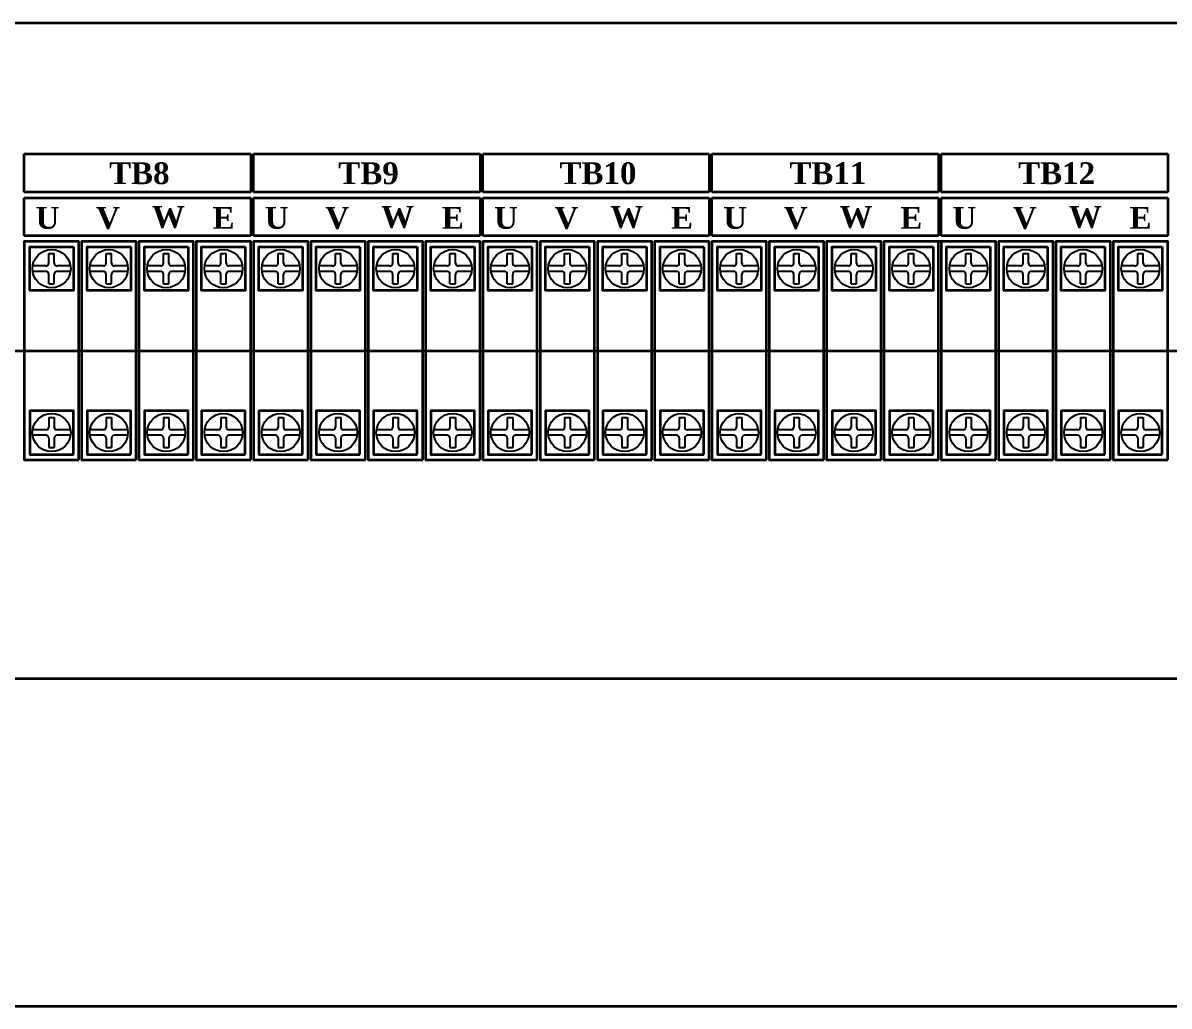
# Model space of a CAD drawing. Header units: millimetres. Extents: x 0 to 19177, y 0 to 12100.
# Drawn here: x 17255.3 to 17465.3, y 10124.9 to 10304.9 of the extents above; entities that cross this region are included whole.
import ezdxf

# ---------------------------------------------------------------- set-up
doc = ezdxf.new("R2010")
doc.units = ezdxf.units.MM
doc.header["$MEASUREMENT"] = 0
doc.layers.add('NetDam', color=7, linetype='Continuous', lineweight=35)
doc.styles.get("Standard").update_dxf_attribs({"font": 'arial.ttf'})

msp = doc.modelspace()

# ---------------------------------------------------------------- linework, layer by layer
for p, q in [((17260.06, 10260.88), (17260.06, 10262.64)), ((17261.06, 10260.88), (17261.06, 10262.64)), ((17270.56, 10260.88), (17270.56, 10262.64)), ((17271.56, 10260.88), (17271.56, 10262.64)), ((17281.06, 10260.88), (17281.06, 10262.64)), ((17282.06, 10260.88), (17282.06, 10262.64)), ((17291.56, 10260.88), (17291.56, 10262.64)), ((17292.56, 10260.88), (17292.56, 10262.64)), ((17302.06, 10260.88), (17302.06, 10262.64)), ((17303.06, 10260.88), (17303.06, 10262.64)), ((17312.56, 10260.88), (17312.56, 10262.64)), ((17313.56, 10260.88), (17313.56, 10262.64)), ((17323.06, 10260.88), (17323.06, 10262.64)), ((17324.06, 10260.88), (17324.06, 10262.64)), ((17333.56, 10260.88), (17333.56, 10262.64)), ((17334.56, 10260.88), (17334.56, 10262.64)), ((17344.06, 10260.88), (17344.06, 10262.64)), ((17345.06, 10260.88), (17345.06, 10262.64)), ((17354.56, 10260.88), (17354.56, 10262.64)), ((17355.56, 10260.88), (17355.56, 10262.64)), ((17365.06, 10260.88), (17365.06, 10262.64)), ((17366.06, 10260.88), (17366.06, 10262.64)), ((17375.56, 10260.88), (17375.56, 10262.64)), ((17376.56, 10260.88), (17376.56, 10262.64)), ((17386.06, 10260.88), (17386.06, 10262.64)), ((17387.06, 10260.88), (17387.06, 10262.64)), ((17396.56, 10260.88), (17396.56, 10262.64)), ((17397.56, 10260.88), (17397.56, 10262.64)), ((17407.06, 10260.88), (17407.06, 10262.64)), ((17408.06, 10260.88), (17408.06, 10262.64)), ((17417.56, 10260.88), (17417.56, 10262.64)), ((17418.56, 10260.88), (17418.56, 10262.64)), ((17428.06, 10260.88), (17428.06, 10262.64)), ((17429.06, 10260.88), (17429.06, 10262.64)), ((17438.56, 10260.88), (17438.56, 10262.64)), ((17439.56, 10260.88), (17439.56, 10262.64)), ((17449.06, 10260.88), (17449.06, 10262.64)), ((17450.06, 10260.88), (17450.06, 10262.64)), ((17459.56, 10260.88), (17459.56, 10262.64)), ((17460.56, 10260.88), (17460.56, 10262.64)), ((17259.56, 10260.38), (17257.1, 10260.38)), ((17259.56, 10259.38), (17257.1, 10259.38)), ((17260.06, 10257.13), (17260.06, 10258.88)), ((17261.06, 10257.13), (17261.06, 10258.88)), ((17264.03, 10260.38), (17261.56, 10260.38)), ((17264.03, 10259.38), (17261.56, 10259.38)), ((17270.06, 10260.38), (17267.6, 10260.38)), ((17270.06, 10259.38), (17267.6, 10259.38)), ((17270.56, 10257.13), (17270.56, 10258.88)), ((17271.56, 10257.13), (17271.56, 10258.88)), ((17274.53, 10260.38), (17272.06, 10260.38)), ((17274.53, 10259.38), (17272.06, 10259.38)), ((17280.56, 10260.38), (17278.1, 10260.38)), ((17280.56, 10259.38), (17278.1, 10259.38)), ((17281.06, 10257.13), (17281.06, 10258.88)), ((17282.06, 10257.13), (17282.06, 10258.88)), ((17285.03, 10260.38), (17282.56, 10260.38)), ((17285.03, 10259.38), (17282.56, 10259.38)), ((17291.06, 10260.38), (17288.6, 10260.38)), ((17291.06, 10259.38), (17288.6, 10259.38)), ((17291.56, 10257.13), (17291.56, 10258.88)), ((17292.56, 10257.13), (17292.56, 10258.88)), ((17295.53, 10260.38), (17293.06, 10260.38)), ((17295.53, 10259.38), (17293.06, 10259.38)), ((17301.56, 10260.38), (17299.1, 10260.38)), ((17301.56, 10259.38), (17299.1, 10259.38)), ((17302.06, 10257.13), (17302.06, 10258.88)), ((17303.06, 10257.13), (17303.06, 10258.88)), ((17306.03, 10260.38), (17303.56, 10260.38)), ((17306.03, 10259.38), (17303.56, 10259.38)), ((17312.06, 10260.38), (17309.6, 10260.38)), ((17312.06, 10259.38), (17309.6, 10259.38)), ((17312.56, 10257.13), (17312.56, 10258.88)), ((17313.56, 10257.13), (17313.56, 10258.88)), ((17316.53, 10260.38), (17314.06, 10260.38)), ((17316.53, 10259.38), (17314.06, 10259.38)), ((17322.56, 10260.38), (17320.1, 10260.38)), ((17322.56, 10259.38), (17320.1, 10259.38)), ((17323.06, 10257.13), (17323.06, 10258.88)), ((17324.06, 10257.13), (17324.06, 10258.88)), ((17327.03, 10260.38), (17324.56, 10260.38)), ((17327.03, 10259.38), (17324.56, 10259.38)), ((17333.06, 10260.38), (17330.6, 10260.38)), ((17333.06, 10259.38), (17330.6, 10259.38)), ((17333.56, 10257.13), (17333.56, 10258.88)), ((17334.56, 10257.13), (17334.56, 10258.88)), ((17337.53, 10260.38), (17335.06, 10260.38)), ((17337.53, 10259.38), (17335.06, 10259.38)), ((17343.56, 10260.38), (17341.1, 10260.38)), ((17343.56, 10259.38), (17341.1, 10259.38)), ((17344.06, 10257.13), (17344.06, 10258.88)), ((17345.06, 10257.13), (17345.06, 10258.88)), ((17348.03, 10260.38), (17345.56, 10260.38)), ((17348.03, 10259.38), (17345.56, 10259.38)), ((17354.06, 10260.38), (17351.6, 10260.38)), ((17354.06, 10259.38), (17351.6, 10259.38)), ((17354.56, 10257.13), (17354.56, 10258.88)), ((17355.56, 10257.13), (17355.56, 10258.88)), ((17358.53, 10260.38), (17356.06, 10260.38)), ((17358.53, 10259.38), (17356.06, 10259.38)), ((17364.56, 10260.38), (17362.1, 10260.38)), ((17364.56, 10259.38), (17362.1, 10259.38)), ((17365.06, 10257.13), (17365.06, 10258.88)), ((17366.06, 10257.13), (17366.06, 10258.88)), ((17369.03, 10260.38), (17366.56, 10260.38)), ((17369.03, 10259.38), (17366.56, 10259.38)), ((17375.06, 10260.38), (17372.6, 10260.38)), ((17375.06, 10259.38), (17372.6, 10259.38)), ((17375.56, 10257.13), (17375.56, 10258.88)), ((17376.56, 10257.13), (17376.56, 10258.88)), ((17379.53, 10260.38), (17377.06, 10260.38)), ((17379.53, 10259.38), (17377.06, 10259.38)), ((17385.56, 10260.38), (17383.1, 10260.38)), ((17385.56, 10259.38), (17383.1, 10259.38)), ((17386.06, 10257.13), (17386.06, 10258.88)), ((17387.06, 10257.13), (17387.06, 10258.88)), ((17390.03, 10260.38), (17387.56, 10260.38)), ((17390.03, 10259.38), (17387.56, 10259.38)), ((17396.06, 10260.38), (17393.6, 10260.38)), ((17396.06, 10259.38), (17393.6, 10259.38)), ((17396.56, 10257.13), (17396.56, 10258.88)), ((17397.56, 10257.13), (17397.56, 10258.88)), ((17400.53, 10260.38), (17398.06, 10260.38)), ((17400.53, 10259.38), (17398.06, 10259.38)), ((17406.56, 10260.38), (17404.1, 10260.38)), ((17406.56, 10259.38), (17404.1, 10259.38)), ((17407.06, 10257.13), (17407.06, 10258.88)), ((17408.06, 10257.13), (17408.06, 10258.88)), ((17411.03, 10260.38), (17408.56, 10260.38)), ((17411.03, 10259.38), (17408.56, 10259.38)), ((17417.06, 10260.38), (17414.6, 10260.38)), ((17417.06, 10259.38), (17414.6, 10259.38)), ((17417.56, 10257.13), (17417.56, 10258.88)), ((17418.56, 10257.13), (17418.56, 10258.88)), ((17421.53, 10260.38), (17419.06, 10260.38)), ((17421.53, 10259.38), (17419.06, 10259.38)), ((17427.56, 10260.38), (17425.1, 10260.38)), ((17427.56, 10259.38), (17425.1, 10259.38)), ((17428.06, 10257.13), (17428.06, 10258.88)), ((17429.06, 10257.13), (17429.06, 10258.88)), ((17432.03, 10260.38), (17429.56, 10260.38)), ((17432.03, 10259.38), (17429.56, 10259.38)), ((17438.06, 10260.38), (17435.6, 10260.38)), ((17438.06, 10259.38), (17435.6, 10259.38)), ((17438.56, 10257.13), (17438.56, 10258.88)), ((17439.56, 10257.13), (17439.56, 10258.88)), ((17442.53, 10260.38), (17440.06, 10260.38)), ((17442.53, 10259.38), (17440.06, 10259.38)), ((17448.56, 10260.38), (17446.1, 10260.38)), ((17448.56, 10259.38), (17446.1, 10259.38)), ((17449.06, 10257.13), (17449.06, 10258.88)), ((17450.06, 10257.13), (17450.06, 10258.88)), ((17453.03, 10260.38), (17450.56, 10260.38)), ((17453.03, 10259.38), (17450.56, 10259.38)), ((17459.06, 10260.38), (17456.6, 10260.38)), ((17459.06, 10259.38), (17456.6, 10259.38)), ((17459.56, 10257.13), (17459.56, 10258.88)), ((17460.56, 10257.13), (17460.56, 10258.88)), ((17463.53, 10260.38), (17461.06, 10260.38)), ((17463.53, 10259.38), (17461.06, 10259.38)), ((17260.06, 10232.64), (17260.06, 10230.88)), ((17261.06, 10232.64), (17261.06, 10230.88)), ((17270.56, 10232.64), (17270.56, 10230.88)), ((17271.56, 10232.64), (17271.56, 10230.88)), ((17281.06, 10232.64), (17281.06, 10230.88)), ((17282.06, 10232.64), (17282.06, 10230.88)), ((17291.56, 10232.64), (17291.56, 10230.88)), ((17292.56, 10232.64), (17292.56, 10230.88)), ((17302.06, 10232.64), (17302.06, 10230.88)), ((17303.06, 10232.64), (17303.06, 10230.88)), ((17312.56, 10232.64), (17312.56, 10230.88)), ((17313.56, 10232.64), (17313.56, 10230.88)), ((17323.06, 10232.64), (17323.06, 10230.88)), ((17324.06, 10232.64), (17324.06, 10230.88)), ((17333.56, 10232.64), (17333.56, 10230.88)), ((17334.56, 10232.64), (17334.56, 10230.88)), ((17344.06, 10232.64), (17344.06, 10230.88)), ((17345.06, 10232.64), (17345.06, 10230.88)), ((17354.56, 10232.64), (17354.56, 10230.88)), ((17355.56, 10232.64), (17355.56, 10230.88)), ((17365.06, 10232.64), (17365.06, 10230.88)), ((17366.06, 10232.64), (17366.06, 10230.88)), ((17375.56, 10232.64), (17375.56, 10230.88)), ((17376.56, 10232.64), (17376.56, 10230.88)), ((17386.06, 10232.64), (17386.06, 10230.88)), ((17387.06, 10232.64), (17387.06, 10230.88)), ((17396.56, 10232.64), (17396.56, 10230.88)), ((17397.56, 10232.64), (17397.56, 10230.88)), ((17407.06, 10232.64), (17407.06, 10230.88)), ((17408.06, 10232.64), (17408.06, 10230.88)), ((17417.56, 10232.64), (17417.56, 10230.88)), ((17418.56, 10232.64), (17418.56, 10230.88)), ((17428.06, 10232.64), (17428.06, 10230.88)), ((17429.06, 10232.64), (17429.06, 10230.88)), ((17438.56, 10232.64), (17438.56, 10230.88)), ((17439.56, 10232.64), (17439.56, 10230.88)), ((17449.06, 10232.64), (17449.06, 10230.88)), ((17450.06, 10232.64), (17450.06, 10230.88)), ((17459.56, 10232.64), (17459.56, 10230.88)), ((17460.56, 10232.64), (17460.56, 10230.88)), ((17259.56, 10230.38), (17257.1, 10230.38)), ((17259.56, 10229.38), (17257.1, 10229.38)), ((17264.03, 10230.38), (17261.56, 10230.38)), ((17264.03, 10229.38), (17261.56, 10229.38)), ((17270.06, 10230.38), (17267.6, 10230.38)), ((17270.06, 10229.38), (17267.6, 10229.38)), ((17274.53, 10230.38), (17272.06, 10230.38)), ((17274.53, 10229.38), (17272.06, 10229.38)), ((17280.56, 10230.38), (17278.1, 10230.38)), ((17280.56, 10229.38), (17278.1, 10229.38)), ((17285.03, 10230.38), (17282.56, 10230.38)), ((17285.03, 10229.38), (17282.56, 10229.38)), ((17291.06, 10230.38), (17288.6, 10230.38)), ((17291.06, 10229.38), (17288.6, 10229.38)), ((17295.53, 10230.38), (17293.06, 10230.38)), ((17295.53, 10229.38), (17293.06, 10229.38)), ((17301.56, 10230.38), (17299.1, 10230.38)), ((17301.56, 10229.38), (17299.1, 10229.38)), ((17306.03, 10230.38), (17303.56, 10230.38)), ((17306.03, 10229.38), (17303.56, 10229.38)), ((17312.06, 10230.38), (17309.6, 10230.38)), ((17312.06, 10229.38), (17309.6, 10229.38)), ((17316.53, 10230.38), (17314.06, 10230.38)), ((17316.53, 10229.38), (17314.06, 10229.38)), ((17322.56, 10230.38), (17320.1, 10230.38)), ((17322.56, 10229.38), (17320.1, 10229.38)), ((17327.03, 10230.38), (17324.56, 10230.38)), ((17327.03, 10229.38), (17324.56, 10229.38)), ((17333.06, 10230.38), (17330.6, 10230.38)), ((17333.06, 10229.38), (17330.6, 10229.38)), ((17337.53, 10230.38), (17335.06, 10230.38)), ((17337.53, 10229.38), (17335.06, 10229.38)), ((17343.56, 10230.38), (17341.1, 10230.38)), ((17343.56, 10229.38), (17341.1, 10229.38)), ((17348.03, 10230.38), (17345.56, 10230.38)), ((17348.03, 10229.38), (17345.56, 10229.38)), ((17354.06, 10230.38), (17351.6, 10230.38)), ((17354.06, 10229.38), (17351.6, 10229.38)), ((17358.53, 10230.38), (17356.06, 10230.38)), ((17358.53, 10229.38), (17356.06, 10229.38)), ((17364.56, 10230.38), (17362.1, 10230.38)), ((17364.56, 10229.38), (17362.1, 10229.38)), ((17369.03, 10230.38), (17366.56, 10230.38)), ((17369.03, 10229.38), (17366.56, 10229.38)), ((17375.06, 10230.38), (17372.6, 10230.38)), ((17375.06, 10229.38), (17372.6, 10229.38)), ((17379.53, 10230.38), (17377.06, 10230.38)), ((17379.53, 10229.38), (17377.06, 10229.38)), ((17385.56, 10230.38), (17383.1, 10230.38)), ((17385.56, 10229.38), (17383.1, 10229.38)), ((17390.03, 10230.38), (17387.56, 10230.38)), ((17390.03, 10229.38), (17387.56, 10229.38)), ((17396.06, 10230.38), (17393.6, 10230.38)), ((17396.06, 10229.38), (17393.6, 10229.38)), ((17400.53, 10230.38), (17398.06, 10230.38)), ((17400.53, 10229.38), (17398.06, 10229.38)), ((17406.56, 10230.38), (17404.1, 10230.38)), ((17406.56, 10229.38), (17404.1, 10229.38)), ((17411.03, 10230.38), (17408.56, 10230.38)), ((17411.03, 10229.38), (17408.56, 10229.38)), ((17417.06, 10230.38), (17414.6, 10230.38)), ((17417.06, 10229.38), (17414.6, 10229.38)), ((17421.53, 10230.38), (17419.06, 10230.38)), ((17421.53, 10229.38), (17419.06, 10229.38)), ((17427.56, 10230.38), (17425.1, 10230.38)), ((17427.56, 10229.38), (17425.1, 10229.38)), ((17432.03, 10230.38), (17429.56, 10230.38)), ((17432.03, 10229.38), (17429.56, 10229.38)), ((17438.06, 10230.38), (17435.6, 10230.38)), ((17438.06, 10229.38), (17435.6, 10229.38)), ((17442.53, 10230.38), (17440.06, 10230.38)), ((17442.53, 10229.38), (17440.06, 10229.38)), ((17448.56, 10230.38), (17446.1, 10230.38)), ((17448.56, 10229.38), (17446.1, 10229.38)), ((17453.03, 10230.38), (17450.56, 10230.38)), ((17453.03, 10229.38), (17450.56, 10229.38)), ((17459.06, 10230.38), (17456.6, 10230.38)), ((17459.06, 10229.38), (17456.6, 10229.38)), ((17463.53, 10230.38), (17461.06, 10230.38)), ((17463.53, 10229.38), (17461.06, 10229.38)), ((17260.06, 10228.88), (17260.06, 10227.13)), ((17261.06, 10228.88), (17261.06, 10227.13)), ((17270.56, 10228.88), (17270.56, 10227.13)), ((17271.56, 10228.88), (17271.56, 10227.13)), ((17281.06, 10228.88), (17281.06, 10227.13)), ((17282.06, 10228.88), (17282.06, 10227.13)), ((17291.56, 10228.88), (17291.56, 10227.13)), ((17292.56, 10228.88), (17292.56, 10227.13)), ((17302.06, 10228.88), (17302.06, 10227.13)), ((17303.06, 10228.88), (17303.06, 10227.13)), ((17312.56, 10228.88), (17312.56, 10227.13)), ((17313.56, 10228.88), (17313.56, 10227.13)), ((17323.06, 10228.88), (17323.06, 10227.13)), ((17324.06, 10228.88), (17324.06, 10227.13)), ((17333.56, 10228.88), (17333.56, 10227.13)), ((17334.56, 10228.88), (17334.56, 10227.13)), ((17344.06, 10228.88), (17344.06, 10227.13)), ((17345.06, 10228.88), (17345.06, 10227.13)), ((17354.56, 10228.88), (17354.56, 10227.13)), ((17355.56, 10228.88), (17355.56, 10227.13)), ((17365.06, 10228.88), (17365.06, 10227.13)), ((17366.06, 10228.88), (17366.06, 10227.13)), ((17375.56, 10228.88), (17375.56, 10227.13)), ((17376.56, 10228.88), (17376.56, 10227.13)), ((17386.06, 10228.88), (17386.06, 10227.13)), ((17387.06, 10228.88), (17387.06, 10227.13)), ((17396.56, 10228.88), (17396.56, 10227.13)), ((17397.56, 10228.88), (17397.56, 10227.13)), ((17407.06, 10228.88), (17407.06, 10227.13)), ((17408.06, 10228.88), (17408.06, 10227.13)), ((17417.56, 10228.88), (17417.56, 10227.13)), ((17418.56, 10228.88), (17418.56, 10227.13)), ((17428.06, 10228.88), (17428.06, 10227.13)), ((17429.06, 10228.88), (17429.06, 10227.13)), ((17438.56, 10228.88), (17438.56, 10227.13)), ((17439.56, 10228.88), (17439.56, 10227.13)), ((17449.06, 10228.88), (17449.06, 10227.13)), ((17450.06, 10228.88), (17450.06, 10227.13)), ((17459.56, 10228.88), (17459.56, 10227.13)), ((17460.56, 10228.88), (17460.56, 10227.13))]:
    msp.add_line(p, q)
at = {"ltscale": 0.5}
for p, q in [((17260.06, 10262.64), (17261.06, 10262.64)), ((17270.56, 10262.64), (17271.56, 10262.64)), ((17281.06, 10262.64), (17282.06, 10262.64)), ((17291.56, 10262.64), (17292.56, 10262.64)), ((17302.06, 10262.64), (17303.06, 10262.64)), ((17312.56, 10262.64), (17313.56, 10262.64)), ((17323.06, 10262.64), (17324.06, 10262.64)), ((17333.56, 10262.64), (17334.56, 10262.64)), ((17344.06, 10262.64), (17345.06, 10262.64)), ((17354.56, 10262.64), (17355.56, 10262.64)), ((17365.06, 10262.64), (17366.06, 10262.64)), ((17375.56, 10262.64), (17376.56, 10262.64)), ((17386.06, 10262.64), (17387.06, 10262.64)), ((17396.56, 10262.64), (17397.56, 10262.64)), ((17407.06, 10262.64), (17408.06, 10262.64)), ((17417.56, 10262.64), (17418.56, 10262.64)), ((17428.06, 10262.64), (17429.06, 10262.64)), ((17438.56, 10262.64), (17439.56, 10262.64)), ((17449.06, 10262.64), (17450.06, 10262.64)), ((17459.56, 10262.64), (17460.56, 10262.64)), ((17260.06, 10257.13), (17261.06, 10257.13)), ((17270.56, 10257.13), (17271.56, 10257.13)), ((17281.06, 10257.13), (17282.06, 10257.13)), ((17291.56, 10257.13), (17292.56, 10257.13)), ((17302.06, 10257.13), (17303.06, 10257.13)), ((17312.56, 10257.13), (17313.56, 10257.13)), ((17323.06, 10257.13), (17324.06, 10257.13)), ((17333.56, 10257.13), (17334.56, 10257.13)), ((17344.06, 10257.13), (17345.06, 10257.13)), ((17354.56, 10257.13), (17355.56, 10257.13)), ((17365.06, 10257.13), (17366.06, 10257.13)), ((17375.56, 10257.13), (17376.56, 10257.13)), ((17386.06, 10257.13), (17387.06, 10257.13)), ((17396.56, 10257.13), (17397.56, 10257.13)), ((17407.06, 10257.13), (17408.06, 10257.13)), ((17417.56, 10257.13), (17418.56, 10257.13)), ((17428.06, 10257.13), (17429.06, 10257.13)), ((17438.56, 10257.13), (17439.56, 10257.13)), ((17449.06, 10257.13), (17450.06, 10257.13)), ((17459.56, 10257.13), (17460.56, 10257.13)), ((17260.06, 10232.64), (17261.06, 10232.64)), ((17270.56, 10232.64), (17271.56, 10232.64)), ((17281.06, 10232.64), (17282.06, 10232.64)), ((17291.56, 10232.64), (17292.56, 10232.64)), ((17302.06, 10232.64), (17303.06, 10232.64)), ((17312.56, 10232.64), (17313.56, 10232.64)), ((17323.06, 10232.64), (17324.06, 10232.64)), ((17333.56, 10232.64), (17334.56, 10232.64)), ((17344.06, 10232.64), (17345.06, 10232.64)), ((17354.56, 10232.64), (17355.56, 10232.64)), ((17365.06, 10232.64), (17366.06, 10232.64)), ((17375.56, 10232.64), (17376.56, 10232.64)), ((17386.06, 10232.64), (17387.06, 10232.64)), ((17396.56, 10232.64), (17397.56, 10232.64)), ((17407.06, 10232.64), (17408.06, 10232.64)), ((17417.56, 10232.64), (17418.56, 10232.64)), ((17428.06, 10232.64), (17429.06, 10232.64)), ((17438.56, 10232.64), (17439.56, 10232.64)), ((17449.06, 10232.64), (17450.06, 10232.64)), ((17459.56, 10232.64), (17460.56, 10232.64)), ((17260.06, 10227.13), (17261.06, 10227.13)), ((17270.56, 10227.13), (17271.56, 10227.13)), ((17281.06, 10227.13), (17282.06, 10227.13)), ((17291.56, 10227.13), (17292.56, 10227.13)), ((17302.06, 10227.13), (17303.06, 10227.13)), ((17312.56, 10227.13), (17313.56, 10227.13)), ((17323.06, 10227.13), (17324.06, 10227.13)), ((17333.56, 10227.13), (17334.56, 10227.13)), ((17344.06, 10227.13), (17345.06, 10227.13)), ((17354.56, 10227.13), (17355.56, 10227.13)), ((17365.06, 10227.13), (17366.06, 10227.13)), ((17375.56, 10227.13), (17376.56, 10227.13)), ((17386.06, 10227.13), (17387.06, 10227.13)), ((17396.56, 10227.13), (17397.56, 10227.13)), ((17407.06, 10227.13), (17408.06, 10227.13)), ((17417.56, 10227.13), (17418.56, 10227.13)), ((17428.06, 10227.13), (17429.06, 10227.13)), ((17438.56, 10227.13), (17439.56, 10227.13)), ((17449.06, 10227.13), (17450.06, 10227.13)), ((17459.56, 10227.13), (17460.56, 10227.13))]:
    msp.add_line(p, q, dxfattribs=at)
for centre in [(17260.56, 10259.88), (17271.06, 10259.88), (17281.56, 10259.88), (17292.06, 10259.88), (17302.56, 10259.88), (17313.06, 10259.88), (17323.56, 10259.88), (17334.06, 10259.88), (17344.56, 10259.88), (17355.06, 10259.88), (17365.56, 10259.88), (17376.06, 10259.88), (17386.56, 10259.88), (17397.06, 10259.88), (17407.56, 10259.88), (17418.06, 10259.88), (17428.56, 10259.88), (17439.06, 10259.88), (17449.56, 10259.88), (17460.06, 10259.88), (17260.56, 10229.88), (17271.06, 10229.88), (17281.56, 10229.88), (17292.06, 10229.88), (17302.56, 10229.88), (17313.06, 10229.88), (17323.56, 10229.88), (17334.06, 10229.88), (17344.56, 10229.88), (17355.06, 10229.88), (17365.56, 10229.88), (17376.06, 10229.88), (17386.56, 10229.88), (17397.06, 10229.88), (17407.56, 10229.88), (17418.06, 10229.88), (17428.56, 10229.88), (17439.06, 10229.88), (17449.56, 10229.88), (17460.06, 10229.88)]:
    msp.add_circle(centre, 3.5)
for centre, start, end in [((17259.56, 10260.88), 270, 0), ((17261.56, 10260.88), 180, 270), ((17270.06, 10260.88), 270, 0), ((17272.06, 10260.88), 180, 270), ((17280.56, 10260.88), 270, 0), ((17282.56, 10260.88), 180, 270), ((17291.06, 10260.88), 270, 0), ((17293.06, 10260.88), 180, 270), ((17301.56, 10260.88), 270, 0), ((17303.56, 10260.88), 180, 270), ((17312.06, 10260.88), 270, 0), ((17314.06, 10260.88), 180, 270), ((17322.56, 10260.88), 270, 0), ((17324.56, 10260.88), 180, 270), ((17333.06, 10260.88), 270, 0), ((17335.06, 10260.88), 180, 270), ((17343.56, 10260.88), 270, 0), ((17345.56, 10260.88), 180, 270), ((17354.06, 10260.88), 270, 0), ((17356.06, 10260.88), 180, 270), ((17364.56, 10260.88), 270, 0), ((17366.56, 10260.88), 180, 270), ((17375.06, 10260.88), 270, 0), ((17377.06, 10260.88), 180, 270), ((17385.56, 10260.88), 270, 0), ((17387.56, 10260.88), 180, 270), ((17396.06, 10260.88), 270, 0), ((17398.06, 10260.88), 180, 270), ((17406.56, 10260.88), 270, 0), ((17408.56, 10260.88), 180, 270), ((17417.06, 10260.88), 270, 0), ((17419.06, 10260.88), 180, 270), ((17427.56, 10260.88), 270, 0), ((17429.56, 10260.88), 180, 270), ((17438.06, 10260.88), 270, 0), ((17440.06, 10260.88), 180, 270), ((17448.56, 10260.88), 270, 0), ((17450.56, 10260.88), 180, 270), ((17459.06, 10260.88), 270, 0), ((17461.06, 10260.88), 180, 270), ((17259.56, 10258.88), 0, 90), ((17261.56, 10258.88), 90, 180), ((17270.06, 10258.88), 0, 90), ((17272.06, 10258.88), 90, 180), ((17280.56, 10258.88), 0, 90), ((17282.56, 10258.88), 90, 180), ((17291.06, 10258.88), 0, 90), ((17293.06, 10258.88), 90, 180), ((17301.56, 10258.88), 0, 90), ((17303.56, 10258.88), 90, 180), ((17312.06, 10258.88), 0, 90), ((17314.06, 10258.88), 90, 180), ((17322.56, 10258.88), 0, 90), ((17324.56, 10258.88), 90, 180), ((17333.06, 10258.88), 0, 90), ((17335.06, 10258.88), 90, 180), ((17343.56, 10258.88), 0, 90), ((17345.56, 10258.88), 90, 180), ((17354.06, 10258.88), 0, 90), ((17356.06, 10258.88), 90, 180), ((17364.56, 10258.88), 0, 90), ((17366.56, 10258.88), 90, 180), ((17375.06, 10258.88), 0, 90), ((17377.06, 10258.88), 90, 180), ((17385.56, 10258.88), 0, 90), ((17387.56, 10258.88), 90, 180), ((17396.06, 10258.88), 0, 90), ((17398.06, 10258.88), 90, 180), ((17406.56, 10258.88), 0, 90), ((17408.56, 10258.88), 90, 180), ((17417.06, 10258.88), 0, 90), ((17419.06, 10258.88), 90, 180), ((17427.56, 10258.88), 0, 90), ((17429.56, 10258.88), 90, 180), ((17438.06, 10258.88), 0, 90), ((17440.06, 10258.88), 90, 180), ((17448.56, 10258.88), 0, 90), ((17450.56, 10258.88), 90, 180), ((17459.06, 10258.88), 0, 90), ((17461.06, 10258.88), 90, 180), ((17259.56, 10230.88), 270, 0), ((17259.56, 10228.88), 0, 90), ((17261.56, 10230.88), 180, 270), ((17261.56, 10228.88), 90, 180), ((17270.06, 10230.88), 270, 0), ((17270.06, 10228.88), 0, 90), ((17272.06, 10230.88), 180, 270), ((17272.06, 10228.88), 90, 180), ((17280.56, 10230.88), 270, 0), ((17280.56, 10228.88), 0, 90), ((17282.56, 10230.88), 180, 270), ((17282.56, 10228.88), 90, 180), ((17291.06, 10230.88), 270, 0), ((17291.06, 10228.88), 0, 90), ((17293.06, 10230.88), 180, 270), ((17293.06, 10228.88), 90, 180), ((17301.56, 10230.88), 270, 0), ((17301.56, 10228.88), 0, 90), ((17303.56, 10230.88), 180, 270), ((17303.56, 10228.88), 90, 180), ((17312.06, 10230.88), 270, 0), ((17312.06, 10228.88), 0, 90), ((17314.06, 10230.88), 180, 270), ((17314.06, 10228.88), 90, 180), ((17322.56, 10230.88), 270, 0), ((17322.56, 10228.88), 0, 90), ((17324.56, 10230.88), 180, 270), ((17324.56, 10228.88), 90, 180), ((17333.06, 10230.88), 270, 0), ((17333.06, 10228.88), 0, 90), ((17335.06, 10230.88), 180, 270), ((17335.06, 10228.88), 90, 180), ((17343.56, 10230.88), 270, 0), ((17343.56, 10228.88), 0, 90), ((17345.56, 10230.88), 180, 270), ((17345.56, 10228.88), 90, 180), ((17354.06, 10230.88), 270, 0), ((17354.06, 10228.88), 0, 90), ((17356.06, 10230.88), 180, 270), ((17356.06, 10228.88), 90, 180), ((17364.56, 10230.88), 270, 0), ((17364.56, 10228.88), 0, 90), ((17366.56, 10230.88), 180, 270), ((17366.56, 10228.88), 90, 180), ((17375.06, 10230.88), 270, 0), ((17375.06, 10228.88), 0, 90), ((17377.06, 10230.88), 180, 270), ((17377.06, 10228.88), 90, 180), ((17385.56, 10230.88), 270, 0), ((17385.56, 10228.88), 0, 90), ((17387.56, 10230.88), 180, 270), ((17387.56, 10228.88), 90, 180), ((17396.06, 10230.88), 270, 0), ((17396.06, 10228.88), 0, 90), ((17398.06, 10230.88), 180, 270), ((17398.06, 10228.88), 90, 180), ((17406.56, 10230.88), 270, 0), ((17406.56, 10228.88), 0, 90), ((17408.56, 10230.88), 180, 270), ((17408.56, 10228.88), 90, 180), ((17417.06, 10230.88), 270, 0), ((17417.06, 10228.88), 0, 90), ((17419.06, 10230.88), 180, 270), ((17419.06, 10228.88), 90, 180), ((17427.56, 10230.88), 270, 0), ((17427.56, 10228.88), 0, 90), ((17429.56, 10230.88), 180, 270), ((17429.56, 10228.88), 90, 180), ((17438.06, 10230.88), 270, 0), ((17438.06, 10228.88), 0, 90), ((17440.06, 10230.88), 180, 270), ((17440.06, 10228.88), 90, 180), ((17448.56, 10230.88), 270, 0), ((17448.56, 10228.88), 0, 90), ((17450.56, 10230.88), 180, 270), ((17450.56, 10228.88), 90, 180), ((17459.06, 10230.88), 270, 0), ((17459.06, 10228.88), 0, 90), ((17461.06, 10230.88), 180, 270), ((17461.06, 10228.88), 90, 180)]:
    msp.add_arc(centre, 0.5, start, end)
at = {"layer": 'NetDam', "color": 0}
for p, q in [((16945.09, 10304.87), (17575.09, 10304.87)), ((17255.56, 10273.88), (17255.56, 10280.88)), ((17255.56, 10280.88), (17297.06, 10280.88)), ((17297.06, 10280.88), (17297.06, 10273.88)), ((17297.56, 10273.88), (17297.56, 10280.88)), ((17297.56, 10280.88), (17339.06, 10280.88)), ((17339.06, 10280.88), (17339.06, 10273.88)), ((17339.06, 10280.88), (17339.06, 10273.88)), ((17339.56, 10273.88), (17339.56, 10280.88)), ((17339.56, 10280.88), (17381.06, 10280.88)), ((17381.06, 10280.88), (17381.06, 10273.88)), ((17381.56, 10273.88), (17381.56, 10280.88)), ((17381.56, 10280.88), (17423.06, 10280.88)), ((17423.06, 10280.88), (17423.06, 10273.88)), ((17423.56, 10273.88), (17423.56, 10280.88)), ((17423.56, 10280.88), (17465.06, 10280.88)), ((17465.06, 10280.88), (17465.06, 10273.88)), ((17297.06, 10273.88), (17255.56, 10273.88)), ((17339.06, 10273.88), (17297.56, 10273.88)), ((17381.06, 10273.88), (17339.56, 10273.88)), ((17423.06, 10273.88), (17381.56, 10273.88)), ((17465.06, 10273.88), (17423.56, 10273.88)), ((17255.56, 10265.88), (17255.56, 10272.88)), ((17255.56, 10272.88), (17297.06, 10272.88)), ((17297.06, 10272.88), (17297.06, 10265.88)), ((17297.56, 10265.88), (17297.56, 10272.88)), ((17297.56, 10272.88), (17339.06, 10272.88)), ((17339.06, 10272.88), (17339.06, 10265.88)), ((17339.06, 10272.88), (17339.06, 10265.88)), ((17339.56, 10265.88), (17339.56, 10272.88)), ((17339.56, 10272.88), (17381.06, 10272.88)), ((17381.06, 10272.88), (17381.06, 10265.88)), ((17381.56, 10265.88), (17381.56, 10272.88)), ((17381.56, 10272.88), (17423.06, 10272.88)), ((17423.06, 10272.88), (17423.06, 10265.88)), ((17423.56, 10265.88), (17423.56, 10272.88)), ((17423.56, 10272.88), (17465.06, 10272.88)), ((17465.06, 10272.88), (17465.06, 10265.88)), ((17297.06, 10265.88), (17255.56, 10265.88)), ((17339.06, 10265.88), (17297.56, 10265.88)), ((17381.06, 10265.88), (17339.56, 10265.88)), ((17423.06, 10265.88), (17381.56, 10265.88)), ((17423.56, 10264.88), (17423.06, 10264.88)), ((17465.06, 10265.88), (17423.56, 10265.88)), ((16945.09, 10244.87), (17575.09, 10244.87)), ((16945.09, 10184.87), (17575.09, 10184.87)), ((16885.09, 10124.87), (17635.09, 10124.87))]:
    msp.add_line(p, q, dxfattribs=at)
for points in [[(17265.56, 10224.88), (17265.56, 10264.88), (17255.56, 10264.88), (17255.56, 10224.88)], [(17276.06, 10224.88), (17276.06, 10264.88), (17266.06, 10264.88), (17266.06, 10224.88)], [(17286.56, 10224.88), (17286.56, 10264.88), (17276.56, 10264.88), (17276.56, 10224.88)], [(17297.06, 10224.88), (17297.06, 10264.88), (17287.06, 10264.88), (17287.06, 10224.88)], [(17307.56, 10224.88), (17307.56, 10264.88), (17297.56, 10264.88), (17297.56, 10224.88)], [(17318.06, 10224.88), (17318.06, 10264.88), (17308.06, 10264.88), (17308.06, 10224.88)], [(17328.56, 10224.88), (17328.56, 10264.88), (17318.56, 10264.88), (17318.56, 10224.88)], [(17339.06, 10224.88), (17339.06, 10264.88), (17329.06, 10264.88), (17329.06, 10224.88)], [(17349.56, 10224.88), (17349.56, 10264.88), (17339.56, 10264.88), (17339.56, 10224.88)], [(17360.06, 10224.88), (17360.06, 10264.88), (17350.06, 10264.88), (17350.06, 10224.88)], [(17370.56, 10224.88), (17370.56, 10264.88), (17360.56, 10264.88), (17360.56, 10224.88)], [(17381.06, 10224.88), (17381.06, 10264.88), (17371.06, 10264.88), (17371.06, 10224.88)], [(17391.56, 10224.88), (17391.56, 10264.88), (17381.56, 10264.88), (17381.56, 10224.88)], [(17402.06, 10224.88), (17402.06, 10264.88), (17392.06, 10264.88), (17392.06, 10224.88)], [(17412.56, 10224.88), (17412.56, 10264.88), (17402.56, 10264.88), (17402.56, 10224.88)], [(17423.06, 10224.88), (17423.06, 10264.88), (17413.06, 10264.88), (17413.06, 10224.88)], [(17433.56, 10224.88), (17433.56, 10264.88), (17423.56, 10264.88), (17423.56, 10224.88)], [(17444.06, 10224.88), (17444.06, 10264.88), (17434.06, 10264.88), (17434.06, 10224.88)], [(17454.56, 10224.88), (17454.56, 10264.88), (17444.56, 10264.88), (17444.56, 10224.88)], [(17465.06, 10224.88), (17465.06, 10264.88), (17455.06, 10264.88), (17455.06, 10224.88)], [(17264.56, 10263.88), (17264.56, 10255.88), (17256.56, 10255.88), (17256.56, 10263.88)], [(17275.06, 10263.88), (17275.06, 10255.88), (17267.06, 10255.88), (17267.06, 10263.88)], [(17285.56, 10263.88), (17285.56, 10255.88), (17277.56, 10255.88), (17277.56, 10263.88)], [(17296.06, 10263.88), (17296.06, 10255.88), (17288.06, 10255.88), (17288.06, 10263.88)], [(17306.56, 10263.88), (17306.56, 10255.88), (17298.56, 10255.88), (17298.56, 10263.88)], [(17317.06, 10263.88), (17317.06, 10255.88), (17309.06, 10255.88), (17309.06, 10263.88)], [(17327.56, 10263.88), (17327.56, 10255.88), (17319.56, 10255.88), (17319.56, 10263.88)], [(17338.06, 10263.88), (17338.06, 10255.88), (17330.06, 10255.88), (17330.06, 10263.88)], [(17348.56, 10263.88), (17348.56, 10255.88), (17340.56, 10255.88), (17340.56, 10263.88)], [(17359.06, 10263.88), (17359.06, 10255.88), (17351.06, 10255.88), (17351.06, 10263.88)], [(17369.56, 10263.88), (17369.56, 10255.88), (17361.56, 10255.88), (17361.56, 10263.88)], [(17380.06, 10263.88), (17380.06, 10255.88), (17372.06, 10255.88), (17372.06, 10263.88)], [(17390.56, 10263.88), (17390.56, 10255.88), (17382.56, 10255.88), (17382.56, 10263.88)], [(17401.06, 10263.88), (17401.06, 10255.88), (17393.06, 10255.88), (17393.06, 10263.88)], [(17411.56, 10263.88), (17411.56, 10255.88), (17403.56, 10255.88), (17403.56, 10263.88)], [(17422.06, 10263.88), (17422.06, 10255.88), (17414.06, 10255.88), (17414.06, 10263.88)], [(17432.56, 10263.88), (17432.56, 10255.88), (17424.56, 10255.88), (17424.56, 10263.88)], [(17443.06, 10263.88), (17443.06, 10255.88), (17435.06, 10255.88), (17435.06, 10263.88)], [(17453.56, 10263.88), (17453.56, 10255.88), (17445.56, 10255.88), (17445.56, 10263.88)], [(17464.06, 10263.88), (17464.06, 10255.88), (17456.06, 10255.88), (17456.06, 10263.88)], [(17264.56, 10225.88), (17264.56, 10233.88), (17256.56, 10233.88), (17256.56, 10225.88)], [(17275.06, 10225.88), (17275.06, 10233.88), (17267.06, 10233.88), (17267.06, 10225.88)], [(17285.56, 10225.88), (17285.56, 10233.88), (17277.56, 10233.88), (17277.56, 10225.88)], [(17296.06, 10225.88), (17296.06, 10233.88), (17288.06, 10233.88), (17288.06, 10225.88)], [(17306.56, 10225.88), (17306.56, 10233.88), (17298.56, 10233.88), (17298.56, 10225.88)], [(17317.06, 10225.88), (17317.06, 10233.88), (17309.06, 10233.88), (17309.06, 10225.88)], [(17327.56, 10225.88), (17327.56, 10233.88), (17319.56, 10233.88), (17319.56, 10225.88)], [(17338.06, 10225.88), (17338.06, 10233.88), (17330.06, 10233.88), (17330.06, 10225.88)], [(17348.56, 10225.88), (17348.56, 10233.88), (17340.56, 10233.88), (17340.56, 10225.88)], [(17359.06, 10225.88), (17359.06, 10233.88), (17351.06, 10233.88), (17351.06, 10225.88)], [(17369.56, 10225.88), (17369.56, 10233.88), (17361.56, 10233.88), (17361.56, 10225.88)], [(17380.06, 10225.88), (17380.06, 10233.88), (17372.06, 10233.88), (17372.06, 10225.88)], [(17390.56, 10225.88), (17390.56, 10233.88), (17382.56, 10233.88), (17382.56, 10225.88)], [(17401.06, 10225.88), (17401.06, 10233.88), (17393.06, 10233.88), (17393.06, 10225.88)], [(17411.56, 10225.88), (17411.56, 10233.88), (17403.56, 10233.88), (17403.56, 10225.88)], [(17422.06, 10225.88), (17422.06, 10233.88), (17414.06, 10233.88), (17414.06, 10225.88)], [(17432.56, 10225.88), (17432.56, 10233.88), (17424.56, 10233.88), (17424.56, 10225.88)], [(17443.06, 10225.88), (17443.06, 10233.88), (17435.06, 10233.88), (17435.06, 10225.88)], [(17453.56, 10225.88), (17453.56, 10233.88), (17445.56, 10233.88), (17445.56, 10225.88)], [(17464.06, 10225.88), (17464.06, 10233.88), (17456.06, 10233.88), (17456.06, 10225.88)]]:
    msp.add_lwpolyline(points, close=True, dxfattribs=at)

# ---------------------------------------------------------------- texts
at = {"char_height": 4, "attachment_point": 1}
for s, insert, width in [('\\pi15.53324;{\\fTimes New Roman|b1|i0|c0|p18;TB8}', (17255.56, 10279.36), 41.5), ('\\pi15.53468;{\\fTimes New Roman|b1|i0|c0|p18;TB9}', (17297.56, 10279.36), 41.5), ('\\pi14.0578;{\\fTimes New Roman|b1|i0|c0|p18;TB10}', (17339.56, 10279.36), 41.5), ('\\pi14.1763;{\\fTimes New Roman|b1|i0|c0|p18;TB11}', (17381.56, 10279.36), 41.5), ('\\pi14.09393;{\\fTimes New Roman|b1|i0|c0|p18;TB12}', (17423.56, 10279.36), 41.5), ('{\\fTimes New Roman|b1|i0|c0|p18;U}', (17257.63, 10271.18), 4.9841), ('{\\fTimes New Roman|b1|i0|c0|p18;V}', (17268.72, 10271.18), 4.9841), ('{\\fTimes New Roman|b1|i0|c0|p18;W}', (17278.93, 10271.36), 4.9841), ('{\\fTimes New Roman|b1|i0|c0|p18;E}', (17290.06, 10271.18), 4.9841), ('{\\fTimes New Roman|b1|i0|c0|p18;U}', (17299.63, 10271.18), 4.9841), ('{\\fTimes New Roman|b1|i0|c0|p18;V}', (17310.72, 10271.18), 4.9841), ('{\\fTimes New Roman|b1|i0|c0|p18;W}', (17320.93, 10271.36), 4.9841), ('{\\fTimes New Roman|b1|i0|c0|p18;E}', (17332.06, 10271.18), 4.9841), ('{\\fTimes New Roman|b1|i0|c0|p18;U}', (17341.63, 10271.18), 4.9841), ('{\\fTimes New Roman|b1|i0|c0|p18;V}', (17352.72, 10271.18), 4.9841), ('{\\fTimes New Roman|b1|i0|c0|p18;W}', (17362.93, 10271.36), 4.9841), ('{\\fTimes New Roman|b1|i0|c0|p18;E}', (17374.06, 10271.18), 4.9841), ('{\\fTimes New Roman|b1|i0|c0|p18;U}', (17383.63, 10271.18), 4.9841), ('{\\fTimes New Roman|b1|i0|c0|p18;V}', (17394.72, 10271.18), 4.9841), ('{\\fTimes New Roman|b1|i0|c0|p18;W}', (17404.93, 10271.36), 4.9841), ('{\\fTimes New Roman|b1|i0|c0|p18;E}', (17416.06, 10271.18), 4.9841), ('{\\fTimes New Roman|b1|i0|c0|p18;U}', (17425.63, 10271.18), 4.9841), ('{\\fTimes New Roman|b1|i0|c0|p18;V}', (17436.72, 10271.18), 4.9841), ('{\\fTimes New Roman|b1|i0|c0|p18;W}', (17446.93, 10271.36), 4.9841), ('{\\fTimes New Roman|b1|i0|c0|p18;E}', (17458.06, 10271.18), 4.9841)]:
    msp.add_mtext(s, dxfattribs=dict(at, insert=insert, width=width))

doc.saveas('drawing.dxf')
